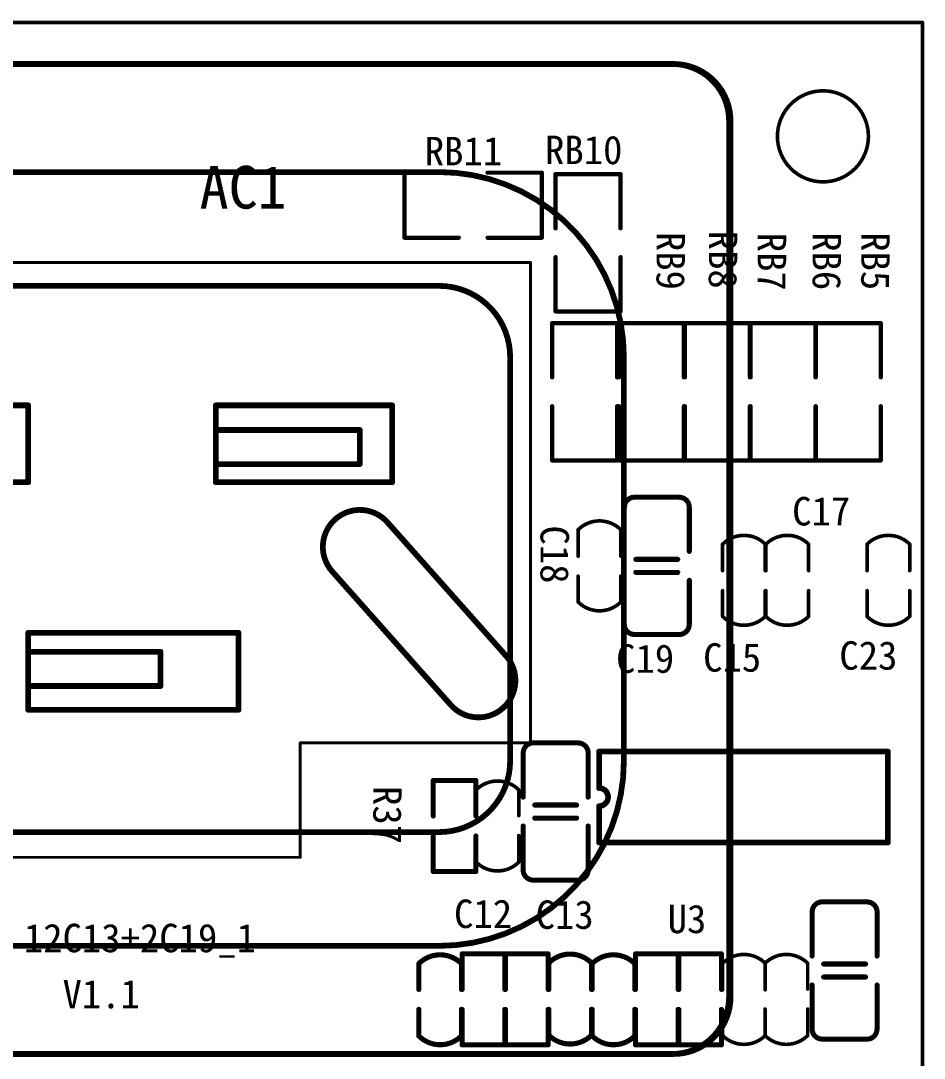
# Model space of a CAD drawing. Extents: x 741 to 1239, y 376 to 572.
# Drawn here: x 1097.32 to 1129.09, y 439.17 to 475.64 of the extents above; entities that cross this region are included whole.
import ezdxf

# ---------------------------------------------------------------- set-up
doc = ezdxf.new("R2010")
doc.units = 0
doc.header["$MEASUREMENT"] = 0
doc.layers.get('0').update_dxf_attribs({"linetype": 'CONTINUOUS'})
for name, color, linetype in [('BOTTOMOVERLAY', 7, 'CONTINUOUS'), ('KEEPOUTLAYER', 6, 'CONTINUOUS'), ('TOPOVERLAY', 7, 'CONTINUOUS')]:
    doc.layers.add(name, color=color, linetype=linetype)
doc.styles.get("Standard").update_dxf_attribs({"font": ''})
doc.styles.get('Standard').set_extended_font_data('SimSun')

# ---------------------------------------------------------------- blocks, each defined once
blk = doc.blocks.new('0805_B_57')
at = {"layer": 'BOTTOMOVERLAY', "const_width": 0.15}
for points in [[(-2.413, 1.143), (-2.413, -1.143)], [(-2.413, 1.143), (-0.508, 1.143)], [(0.508, 1.143), (2.413, 1.143)], [(2.413, 1.143), (2.413, -1.143)], [(-2.413, -1.143), (-0.508, -1.143)], [(0.508, -1.143), (2.413, -1.143)]]:
    blk.add_lwpolyline(points, dxfattribs=at)
at = {"layer": 'BOTTOMOVERLAY', "const_width": 0.075}
for points in [[(-2.451, 1.143, 1), (-2.375, 1.143, 1)], [(-2.451, 1.143, 1), (-2.375, 1.143, 1)], [(-0.546, 1.143, 1), (-0.47, 1.143, 1)], [(0.47, 1.143, 1), (0.546, 1.143, 1)], [(2.375, 1.143, 1), (2.451, 1.143, 1)], [(2.375, 1.143, 1), (2.451, 1.143, 1)], [(-2.451, -1.143, 1), (-2.375, -1.143, 1)], [(-2.451, -1.143, 1), (-2.375, -1.143, 1)], [(-0.546, -1.143, 1), (-0.47, -1.143, 1)], [(0.47, -1.143, 1), (0.546, -1.143, 1)], [(2.375, -1.143, 1), (2.451, -1.143, 1)], [(2.375, -1.143, 1), (2.451, -1.143, 1)]]:
    blk.add_lwpolyline(points, format="xyb", close=True, dxfattribs=at)
blk = doc.blocks.new('0805_B_58')
at = {"layer": 'BOTTOMOVERLAY', "const_width": 0.15}
for points in [[(-2.413, 1.143), (-2.413, -1.143)], [(-2.413, 1.143), (-0.508, 1.143)], [(0.508, 1.143), (2.413, 1.143)], [(2.413, 1.143), (2.413, -1.143)], [(-2.413, -1.143), (-0.508, -1.143)], [(0.508, -1.143), (2.413, -1.143)]]:
    blk.add_lwpolyline(points, dxfattribs=at)
at = {"layer": 'BOTTOMOVERLAY', "const_width": 0.075}
for points in [[(-2.451, 1.143, 1), (-2.375, 1.143, 1)], [(-2.451, 1.143, 1), (-2.375, 1.143, 1)], [(-0.546, 1.143, 1), (-0.47, 1.143, 1)], [(0.47, 1.143, 1), (0.546, 1.143, 1)], [(2.375, 1.143, 1), (2.451, 1.143, 1)], [(2.375, 1.143, 1), (2.451, 1.143, 1)], [(-2.451, -1.143, 1), (-2.375, -1.143, 1)], [(-2.451, -1.143, 1), (-2.375, -1.143, 1)], [(-0.546, -1.143, 1), (-0.47, -1.143, 1)], [(0.47, -1.143, 1), (0.546, -1.143, 1)], [(2.375, -1.143, 1), (2.451, -1.143, 1)], [(2.375, -1.143, 1), (2.451, -1.143, 1)]]:
    blk.add_lwpolyline(points, format="xyb", close=True, dxfattribs=at)
blk = doc.blocks.new('0805_B_59')
at = {"layer": 'BOTTOMOVERLAY', "const_width": 0.15}
for points in [[(-2.413, 1.143), (-2.413, -1.143)], [(-2.413, 1.143), (-0.508, 1.143)], [(0.508, 1.143), (2.413, 1.143)], [(2.413, 1.143), (2.413, -1.143)], [(-2.413, -1.143), (-0.508, -1.143)], [(0.508, -1.143), (2.413, -1.143)]]:
    blk.add_lwpolyline(points, dxfattribs=at)
at = {"layer": 'BOTTOMOVERLAY', "const_width": 0.075}
for points in [[(-2.451, 1.143, 1), (-2.375, 1.143, 1)], [(-2.451, 1.143, 1), (-2.375, 1.143, 1)], [(-0.546, 1.143, 1), (-0.47, 1.143, 1)], [(0.47, 1.143, 1), (0.546, 1.143, 1)], [(2.375, 1.143, 1), (2.451, 1.143, 1)], [(2.375, 1.143, 1), (2.451, 1.143, 1)], [(-2.451, -1.143, 1), (-2.375, -1.143, 1)], [(-2.451, -1.143, 1), (-2.375, -1.143, 1)], [(-0.546, -1.143, 1), (-0.47, -1.143, 1)], [(0.47, -1.143, 1), (0.546, -1.143, 1)], [(2.375, -1.143, 1), (2.451, -1.143, 1)], [(2.375, -1.143, 1), (2.451, -1.143, 1)]]:
    blk.add_lwpolyline(points, format="xyb", close=True, dxfattribs=at)
blk = doc.blocks.new('0603C_B_60')
at = {"layer": 'BOTTOMOVERLAY', "const_width": 0.127}
for points in [[(-1.27, -0.734, -0.414213), (-1.27, 0.766)], [(1.27, 0.766, -0.414213), (1.27, -0.734)]]:
    blk.add_lwpolyline(points, format="xyb", dxfattribs=at)
at = {"layer": 'BOTTOMOVERLAY', "const_width": 0.0635}
for points in [[(-1.302, 0.766, 1), (-1.238, 0.766, 1)], [(-1.302, 0.766, 1), (-1.238, 0.766, 1)], [(-0.394, 0.766, 1), (-0.331, 0.766, 1)], [(0.306, 0.766, 1), (0.369, 0.766, 1)], [(1.238, 0.766, 1), (1.302, 0.766, 1)], [(1.238, 0.766, 1), (1.302, 0.766, 1)], [(-1.302, -0.734, 1), (-1.238, -0.734, 1)], [(-1.302, -0.734, 1), (-1.238, -0.734, 1)], [(-0.394, -0.734, 1), (-0.331, -0.734, 1)], [(0.306, -0.734, 1), (0.369, -0.734, 1)], [(1.238, -0.734, 1), (1.302, -0.734, 1)], [(1.238, -0.734, 1), (1.302, -0.734, 1)]]:
    blk.add_lwpolyline(points, format="xyb", close=True, dxfattribs=at)
at = {"layer": 'BOTTOMOVERLAY', "const_width": 0.127}
for points in [[(-0.363, 0.766), (-1.27, 0.766)], [(1.27, 0.766), (0.337, 0.766)], [(-0.363, -0.734), (-1.27, -0.734)], [(1.27, -0.734), (0.337, -0.734)]]:
    blk.add_lwpolyline(points, dxfattribs=at)
blk = doc.blocks.new('0805C_B_61')
at = {"layer": 'BOTTOMOVERLAY', "const_width": 0.178}
for points in [[(-2.413, 0.787, -0.414214), (-2.06, 1.14)], [(2.057, 1.143, -0.414214), (2.41, 0.79)], [(-2.057, -1.143, -0.414214), (-2.41, -0.79)], [(2.413, -0.787, -0.414214), (2.06, -1.14)]]:
    blk.add_lwpolyline(points, format="xyb", dxfattribs=at)
for points in [[(-2.06, 1.143), (-0.508, 1.143)], [(0.508, 1.143), (2.057, 1.143)], [(-2.41, 0.785), (-2.41, -0.79)], [(-0.229, 0.737), (-0.229, -0.737)], [(0.229, 0.737), (0.229, -0.737)], [(2.413, 0.787), (2.413, -0.787)], [(-2.057, -1.143), (-0.508, -1.143)], [(0.508, -1.143), (2.06, -1.143)]]:
    blk.add_lwpolyline(points, dxfattribs=at)
at = {"layer": 'BOTTOMOVERLAY', "const_width": 0.0889}
for points in [[(-2.105, 1.143, 1), (-2.016, 1.143, 1)], [(-2.105, 1.14, 1), (-2.016, 1.14, 1)], [(-0.552, 1.143, 1), (-0.464, 1.143, 1)], [(0.464, 1.143, 1), (0.552, 1.143, 1)], [(2.013, 1.143, 1), (2.102, 1.143, 1)], [(2.013, 1.143, 1), (2.102, 1.143, 1)], [(-2.457, 0.787, 1), (-2.369, 0.787, 1)], [(-2.455, 0.785, 1), (-2.366, 0.785, 1)], [(-0.273, 0.737, 1), (-0.184, 0.737, 1)], [(0.184, 0.737, 1), (0.273, 0.737, 1)], [(2.366, 0.79, 1), (2.455, 0.79, 1)], [(2.369, 0.787, 1), (2.457, 0.787, 1)], [(-2.455, -0.79, 1), (-2.366, -0.79, 1)], [(-2.455, -0.79, 1), (-2.366, -0.79, 1)], [(-0.273, -0.737, 1), (-0.184, -0.737, 1)], [(0.184, -0.737, 1), (0.273, -0.737, 1)], [(2.369, -0.787, 1), (2.457, -0.787, 1)], [(2.369, -0.787, 1), (2.457, -0.787, 1)], [(-2.102, -1.143, 1), (-2.013, -1.143, 1)], [(-2.102, -1.143, 1), (-2.013, -1.143, 1)], [(-0.552, -1.143, 1), (-0.464, -1.143, 1)], [(0.464, -1.143, 1), (0.552, -1.143, 1)], [(2.016, -1.14, 1), (2.105, -1.14, 1)], [(2.016, -1.143, 1), (2.105, -1.143, 1)]]:
    blk.add_lwpolyline(points, format="xyb", close=True, dxfattribs=at)
blk = doc.blocks.new('0603C_B_62')
at = {"layer": 'BOTTOMOVERLAY', "const_width": 0.127}
for points in [[(-1.27, -0.734, -0.414213), (-1.27, 0.766)], [(1.27, 0.766, -0.414213), (1.27, -0.734)]]:
    blk.add_lwpolyline(points, format="xyb", dxfattribs=at)
for points in [[(-1.27, 0.766), (-0.363, 0.766)], [(0.337, 0.766), (1.27, 0.766)], [(-1.27, -0.734), (-0.363, -0.734)], [(0.337, -0.734), (1.27, -0.734)]]:
    blk.add_lwpolyline(points, dxfattribs=at)
at = {"layer": 'BOTTOMOVERLAY', "const_width": 0.0635}
for points in [[(-1.302, 0.766, 1), (-1.238, 0.766, 1)], [(-1.302, 0.766, 1), (-1.238, 0.766, 1)], [(-0.394, 0.766, 1), (-0.331, 0.766, 1)], [(0.306, 0.766, 1), (0.369, 0.766, 1)], [(1.238, 0.766, 1), (1.302, 0.766, 1)], [(1.238, 0.766, 1), (1.302, 0.766, 1)], [(-1.302, -0.734, 1), (-1.238, -0.734, 1)], [(-1.302, -0.734, 1), (-1.238, -0.734, 1)], [(-0.394, -0.734, 1), (-0.331, -0.734, 1)], [(0.306, -0.734, 1), (0.369, -0.734, 1)], [(1.238, -0.734, 1), (1.302, -0.734, 1)], [(1.238, -0.734, 1), (1.302, -0.734, 1)]]:
    blk.add_lwpolyline(points, format="xyb", close=True, dxfattribs=at)
blk = doc.blocks.new('0603C_B_63')
at = {"layer": 'BOTTOMOVERLAY', "const_width": 0.127}
for points in [[(-1.27, -0.734, -0.414213), (-1.27, 0.766)], [(1.27, 0.766, -0.414213), (1.27, -0.734)]]:
    blk.add_lwpolyline(points, format="xyb", dxfattribs=at)
for points in [[(-0.363, 0.766), (-1.27, 0.766)], [(1.27, 0.766), (0.337, 0.766)], [(-0.363, -0.734), (-1.27, -0.734)], [(1.27, -0.734), (0.337, -0.734)]]:
    blk.add_lwpolyline(points, dxfattribs=at)
at = {"layer": 'BOTTOMOVERLAY', "const_width": 0.0635}
for points in [[(-1.302, 0.766, 1), (-1.238, 0.766, 1)], [(-1.302, 0.766, 1), (-1.238, 0.766, 1)], [(-0.394, 0.766, 1), (-0.331, 0.766, 1)], [(0.306, 0.766, 1), (0.369, 0.766, 1)], [(1.238, 0.766, 1), (1.302, 0.766, 1)], [(1.238, 0.766, 1), (1.302, 0.766, 1)], [(-1.302, -0.734, 1), (-1.238, -0.734, 1)], [(-1.302, -0.734, 1), (-1.238, -0.734, 1)], [(-0.394, -0.734, 1), (-0.331, -0.734, 1)], [(0.306, -0.734, 1), (0.369, -0.734, 1)], [(1.238, -0.734, 1), (1.302, -0.734, 1)], [(1.238, -0.734, 1), (1.302, -0.734, 1)]]:
    blk.add_lwpolyline(points, format="xyb", close=True, dxfattribs=at)
blk = doc.blocks.new('0603C_B_64')
at = {"layer": 'BOTTOMOVERLAY', "const_width": 0.127}
for points in [[(-1.27, -0.734, -0.414213), (-1.27, 0.766)], [(1.27, 0.766, -0.414213), (1.27, -0.734)]]:
    blk.add_lwpolyline(points, format="xyb", dxfattribs=at)
at = {"layer": 'BOTTOMOVERLAY', "const_width": 0.0635}
for points in [[(-1.302, 0.766, 1), (-1.238, 0.766, 1)], [(-1.302, 0.766, 1), (-1.238, 0.766, 1)], [(-0.394, 0.766, 1), (-0.331, 0.766, 1)], [(0.306, 0.766, 1), (0.369, 0.766, 1)], [(1.238, 0.766, 1), (1.302, 0.766, 1)], [(1.238, 0.766, 1), (1.302, 0.766, 1)], [(-1.302, -0.734, 1), (-1.238, -0.734, 1)], [(-1.302, -0.734, 1), (-1.238, -0.734, 1)], [(-0.394, -0.734, 1), (-0.331, -0.734, 1)], [(0.306, -0.734, 1), (0.369, -0.734, 1)], [(1.238, -0.734, 1), (1.302, -0.734, 1)], [(1.238, -0.734, 1), (1.302, -0.734, 1)]]:
    blk.add_lwpolyline(points, format="xyb", close=True, dxfattribs=at)
at = {"layer": 'BOTTOMOVERLAY', "const_width": 0.127}
for points in [[(-0.363, 0.766), (-1.27, 0.766)], [(1.27, 0.766), (0.337, 0.766)], [(-0.363, -0.734), (-1.27, -0.734)], [(1.27, -0.734), (0.337, -0.734)]]:
    blk.add_lwpolyline(points, dxfattribs=at)
blk = doc.blocks.new('0805C_B_65')
at = {"layer": 'BOTTOMOVERLAY', "const_width": 0.178}
for points in [[(-2.413, 0.787, -0.414214), (-2.06, 1.14)], [(2.057, 1.143, -0.414214), (2.41, 0.79)], [(-2.057, -1.143, -0.414214), (-2.41, -0.79)], [(2.413, -0.787, -0.414214), (2.06, -1.14)]]:
    blk.add_lwpolyline(points, format="xyb", dxfattribs=at)
for points in [[(-2.06, 1.143), (-0.508, 1.143)], [(0.508, 1.143), (2.057, 1.143)], [(-2.41, 0.785), (-2.41, -0.79)], [(-0.229, 0.737), (-0.229, -0.737)], [(0.229, 0.737), (0.229, -0.737)], [(2.413, 0.787), (2.413, -0.787)], [(-2.057, -1.143), (-0.508, -1.143)], [(0.508, -1.143), (2.06, -1.143)]]:
    blk.add_lwpolyline(points, dxfattribs=at)
at = {"layer": 'BOTTOMOVERLAY', "const_width": 0.0889}
for points in [[(-2.105, 1.143, 1), (-2.016, 1.143, 1)], [(-2.105, 1.14, 1), (-2.016, 1.14, 1)], [(-0.552, 1.143, 1), (-0.464, 1.143, 1)], [(0.464, 1.143, 1), (0.552, 1.143, 1)], [(2.013, 1.143, 1), (2.102, 1.143, 1)], [(2.013, 1.143, 1), (2.102, 1.143, 1)], [(-2.457, 0.787, 1), (-2.369, 0.787, 1)], [(-2.455, 0.785, 1), (-2.366, 0.785, 1)], [(-0.273, 0.737, 1), (-0.184, 0.737, 1)], [(0.184, 0.737, 1), (0.273, 0.737, 1)], [(2.366, 0.79, 1), (2.455, 0.79, 1)], [(2.369, 0.787, 1), (2.457, 0.787, 1)], [(-2.455, -0.79, 1), (-2.366, -0.79, 1)], [(-2.455, -0.79, 1), (-2.366, -0.79, 1)], [(-0.273, -0.737, 1), (-0.184, -0.737, 1)], [(0.184, -0.737, 1), (0.273, -0.737, 1)], [(2.369, -0.787, 1), (2.457, -0.787, 1)], [(2.369, -0.787, 1), (2.457, -0.787, 1)], [(-2.102, -1.143, 1), (-2.013, -1.143, 1)], [(-2.102, -1.143, 1), (-2.013, -1.143, 1)], [(-0.552, -1.143, 1), (-0.464, -1.143, 1)], [(0.464, -1.143, 1), (0.552, -1.143, 1)], [(2.016, -1.14, 1), (2.105, -1.14, 1)], [(2.016, -1.143, 1), (2.105, -1.143, 1)]]:
    blk.add_lwpolyline(points, format="xyb", close=True, dxfattribs=at)
blk = doc.blocks.new('0603C_B_66')
at = {"layer": 'BOTTOMOVERLAY', "const_width": 0.127}
for points in [[(-1.27, -0.734, -0.414213), (-1.27, 0.766)], [(1.27, 0.766, -0.414213), (1.27, -0.734)]]:
    blk.add_lwpolyline(points, format="xyb", dxfattribs=at)
for points in [[(-0.363, 0.766), (-1.27, 0.766)], [(1.27, 0.766), (0.337, 0.766)], [(-0.363, -0.734), (-1.27, -0.734)], [(1.27, -0.734), (0.337, -0.734)]]:
    blk.add_lwpolyline(points, dxfattribs=at)
at = {"layer": 'BOTTOMOVERLAY', "const_width": 0.0635}
for points in [[(-1.302, 0.766, 1), (-1.238, 0.766, 1)], [(-1.302, 0.766, 1), (-1.238, 0.766, 1)], [(-0.394, 0.766, 1), (-0.331, 0.766, 1)], [(0.306, 0.766, 1), (0.369, 0.766, 1)], [(1.238, 0.766, 1), (1.302, 0.766, 1)], [(1.238, 0.766, 1), (1.302, 0.766, 1)], [(-1.302, -0.734, 1), (-1.238, -0.734, 1)], [(-1.302, -0.734, 1), (-1.238, -0.734, 1)], [(-0.394, -0.734, 1), (-0.331, -0.734, 1)], [(0.306, -0.734, 1), (0.369, -0.734, 1)], [(1.238, -0.734, 1), (1.302, -0.734, 1)], [(1.238, -0.734, 1), (1.302, -0.734, 1)]]:
    blk.add_lwpolyline(points, format="xyb", close=True, dxfattribs=at)
blk = doc.blocks.new('0603C_B_67')
at = {"layer": 'BOTTOMOVERLAY', "const_width": 0.127}
for points in [[(-1.27, -0.734, -0.414213), (-1.27, 0.766)], [(1.27, 0.766, -0.414213), (1.27, -0.734)]]:
    blk.add_lwpolyline(points, format="xyb", dxfattribs=at)
for points in [[(-1.27, 0.766), (-0.363, 0.766)], [(0.337, 0.766), (1.27, 0.766)], [(-1.27, -0.734), (-0.363, -0.734)], [(0.337, -0.734), (1.27, -0.734)]]:
    blk.add_lwpolyline(points, dxfattribs=at)
at = {"layer": 'BOTTOMOVERLAY', "const_width": 0.0635}
for points in [[(-1.302, 0.766, 1), (-1.238, 0.766, 1)], [(-1.302, 0.766, 1), (-1.238, 0.766, 1)], [(-0.394, 0.766, 1), (-0.331, 0.766, 1)], [(0.306, 0.766, 1), (0.369, 0.766, 1)], [(1.238, 0.766, 1), (1.302, 0.766, 1)], [(1.238, 0.766, 1), (1.302, 0.766, 1)], [(-1.302, -0.734, 1), (-1.238, -0.734, 1)], [(-1.302, -0.734, 1), (-1.238, -0.734, 1)], [(-0.394, -0.734, 1), (-0.331, -0.734, 1)], [(0.306, -0.734, 1), (0.369, -0.734, 1)], [(1.238, -0.734, 1), (1.302, -0.734, 1)], [(1.238, -0.734, 1), (1.302, -0.734, 1)]]:
    blk.add_lwpolyline(points, format="xyb", close=True, dxfattribs=at)
blk = doc.blocks.new('0805C_B_68')
at = {"layer": 'BOTTOMOVERLAY', "const_width": 0.178}
for points in [[(-2.413, 0.787, -0.414214), (-2.06, 1.14)], [(2.057, 1.143, -0.414214), (2.41, 0.79)], [(-2.057, -1.143, -0.414214), (-2.41, -0.79)], [(2.413, -0.787, -0.414214), (2.06, -1.14)]]:
    blk.add_lwpolyline(points, format="xyb", dxfattribs=at)
for points in [[(-0.508, 1.143), (-2.06, 1.143)], [(2.057, 1.143), (0.508, 1.143)], [(-2.41, -0.79), (-2.41, 0.785)], [(-0.229, -0.737), (-0.229, 0.737)], [(0.229, -0.737), (0.229, 0.737)], [(2.413, -0.787), (2.413, 0.787)], [(-0.508, -1.143), (-2.057, -1.143)], [(2.06, -1.143), (0.508, -1.143)]]:
    blk.add_lwpolyline(points, dxfattribs=at)
at = {"layer": 'BOTTOMOVERLAY', "const_width": 0.0889}
for points in [[(-2.105, 1.143, 1), (-2.016, 1.143, 1)], [(-2.105, 1.14, 1), (-2.016, 1.14, 1)], [(-0.552, 1.143, 1), (-0.464, 1.143, 1)], [(0.464, 1.143, 1), (0.552, 1.143, 1)], [(2.013, 1.143, 1), (2.102, 1.143, 1)], [(2.013, 1.143, 1), (2.102, 1.143, 1)], [(-2.457, 0.787, 1), (-2.369, 0.787, 1)], [(-2.455, 0.785, 1), (-2.366, 0.785, 1)], [(-0.273, 0.737, 1), (-0.184, 0.737, 1)], [(0.184, 0.737, 1), (0.273, 0.737, 1)], [(2.366, 0.79, 1), (2.455, 0.79, 1)], [(2.369, 0.787, 1), (2.457, 0.787, 1)], [(-2.455, -0.79, 1), (-2.366, -0.79, 1)], [(-2.455, -0.79, 1), (-2.366, -0.79, 1)], [(-0.273, -0.737, 1), (-0.184, -0.737, 1)], [(0.184, -0.737, 1), (0.273, -0.737, 1)], [(2.369, -0.787, 1), (2.457, -0.787, 1)], [(2.369, -0.787, 1), (2.457, -0.787, 1)], [(-2.102, -1.143, 1), (-2.013, -1.143, 1)], [(-2.102, -1.143, 1), (-2.013, -1.143, 1)], [(-0.552, -1.143, 1), (-0.464, -1.143, 1)], [(0.464, -1.143, 1), (0.552, -1.143, 1)], [(2.016, -1.14, 1), (2.105, -1.14, 1)], [(2.016, -1.143, 1), (2.105, -1.143, 1)]]:
    blk.add_lwpolyline(points, format="xyb", close=True, dxfattribs=at)
blk = doc.blocks.new('0603C_B_69')
at = {"layer": 'BOTTOMOVERLAY', "const_width": 0.18}
for points in [[(-0.75, 1.257, -0.414214), (0.75, 1.257)], [(0.75, -1.283, -0.414214), (-0.75, -1.283)]]:
    blk.add_lwpolyline(points, format="xyb", dxfattribs=at)
for points in [[(-0.75, 0.35), (-0.75, 1.257)], [(0.75, 0.35), (0.75, 1.257)], [(-0.75, -1.283), (-0.75, -0.35)], [(0.75, -1.283), (0.75, -0.35)]]:
    blk.add_lwpolyline(points, dxfattribs=at)
at = {"layer": 'BOTTOMOVERLAY', "const_width": 0.09}
for points in [[(-0.795, 1.257, 1), (-0.705, 1.257, 1)], [(-0.795, 1.257, 1), (-0.705, 1.257, 1)], [(0.705, 1.257, 1), (0.795, 1.257, 1)], [(0.705, 1.257, 1), (0.795, 1.257, 1)], [(-0.795, 0.35, 1), (-0.705, 0.35, 1)], [(0.705, 0.35, 1), (0.795, 0.35, 1)], [(-0.795, -0.35, 1), (-0.705, -0.35, 1)], [(0.705, -0.35, 1), (0.795, -0.35, 1)], [(-0.795, -1.283, 1), (-0.705, -1.283, 1)], [(-0.795, -1.283, 1), (-0.705, -1.283, 1)], [(0.705, -1.283, 1), (0.795, -1.283, 1)], [(0.705, -1.283, 1), (0.795, -1.283, 1)]]:
    blk.add_lwpolyline(points, format="xyb", close=True, dxfattribs=at)
blk = doc.blocks.new('0603C_B_70')
at = {"layer": 'BOTTOMOVERLAY', "const_width": 0.18}
for points in [[(-0.75, 1.257, -0.414214), (0.75, 1.257)], [(0.75, -1.283, -0.414214), (-0.75, -1.283)]]:
    blk.add_lwpolyline(points, format="xyb", dxfattribs=at)
for points in [[(-0.75, 0.35), (-0.75, 1.257)], [(0.75, 0.35), (0.75, 1.257)], [(-0.75, -1.283), (-0.75, -0.35)], [(0.75, -1.283), (0.75, -0.35)]]:
    blk.add_lwpolyline(points, dxfattribs=at)
at = {"layer": 'BOTTOMOVERLAY', "const_width": 0.09}
for points in [[(-0.795, 1.257, 1), (-0.705, 1.257, 1)], [(-0.795, 1.257, 1), (-0.705, 1.257, 1)], [(0.705, 1.257, 1), (0.795, 1.257, 1)], [(0.705, 1.257, 1), (0.795, 1.257, 1)], [(-0.795, 0.35, 1), (-0.705, 0.35, 1)], [(0.705, 0.35, 1), (0.795, 0.35, 1)], [(-0.795, -0.35, 1), (-0.705, -0.35, 1)], [(0.705, -0.35, 1), (0.795, -0.35, 1)], [(-0.795, -1.283, 1), (-0.705, -1.283, 1)], [(-0.795, -1.283, 1), (-0.705, -1.283, 1)], [(0.705, -1.283, 1), (0.795, -1.283, 1)], [(0.705, -1.283, 1), (0.795, -1.283, 1)]]:
    blk.add_lwpolyline(points, format="xyb", close=True, dxfattribs=at)
blk = doc.blocks.new('0603C_B_71')
at = {"layer": 'BOTTOMOVERLAY', "const_width": 0.18}
for points in [[(-0.75, 1.257, -0.414214), (0.75, 1.257)], [(0.75, -1.283, -0.414214), (-0.75, -1.283)]]:
    blk.add_lwpolyline(points, format="xyb", dxfattribs=at)
for points in [[(-0.75, 1.257), (-0.75, 0.35)], [(0.75, 1.257), (0.75, 0.35)], [(-0.75, -0.35), (-0.75, -1.283)], [(0.75, -0.35), (0.75, -1.283)]]:
    blk.add_lwpolyline(points, dxfattribs=at)
at = {"layer": 'BOTTOMOVERLAY', "const_width": 0.09}
for points in [[(-0.795, 1.257, 1), (-0.705, 1.257, 1)], [(-0.795, 1.257, 1), (-0.705, 1.257, 1)], [(0.705, 1.257, 1), (0.795, 1.257, 1)], [(0.705, 1.257, 1), (0.795, 1.257, 1)], [(-0.795, 0.35, 1), (-0.705, 0.35, 1)], [(0.705, 0.35, 1), (0.795, 0.35, 1)], [(-0.795, -0.35, 1), (-0.705, -0.35, 1)], [(0.705, -0.35, 1), (0.795, -0.35, 1)], [(-0.795, -1.283, 1), (-0.705, -1.283, 1)], [(-0.795, -1.283, 1), (-0.705, -1.283, 1)], [(0.705, -1.283, 1), (0.795, -1.283, 1)], [(0.705, -1.283, 1), (0.795, -1.283, 1)]]:
    blk.add_lwpolyline(points, format="xyb", close=True, dxfattribs=at)
blk = doc.blocks.new('0603C_B_72')
at = {"layer": 'BOTTOMOVERLAY', "const_width": 0.127}
for points in [[(-1.27, -0.734, -0.414213), (-1.27, 0.766)], [(1.27, 0.766, -0.414213), (1.27, -0.734)]]:
    blk.add_lwpolyline(points, format="xyb", dxfattribs=at)
for points in [[(-1.27, 0.766), (-0.363, 0.766)], [(0.337, 0.766), (1.27, 0.766)], [(-1.27, -0.734), (-0.363, -0.734)], [(0.337, -0.734), (1.27, -0.734)]]:
    blk.add_lwpolyline(points, dxfattribs=at)
at = {"layer": 'BOTTOMOVERLAY', "const_width": 0.0635}
for points in [[(-1.302, 0.766, 1), (-1.238, 0.766, 1)], [(-1.302, 0.766, 1), (-1.238, 0.766, 1)], [(-0.394, 0.766, 1), (-0.331, 0.766, 1)], [(0.306, 0.766, 1), (0.369, 0.766, 1)], [(1.238, 0.766, 1), (1.302, 0.766, 1)], [(1.238, 0.766, 1), (1.302, 0.766, 1)], [(-1.302, -0.734, 1), (-1.238, -0.734, 1)], [(-1.302, -0.734, 1), (-1.238, -0.734, 1)], [(-0.394, -0.734, 1), (-0.331, -0.734, 1)], [(0.306, -0.734, 1), (0.369, -0.734, 1)], [(1.238, -0.734, 1), (1.302, -0.734, 1)], [(1.238, -0.734, 1), (1.302, -0.734, 1)]]:
    blk.add_lwpolyline(points, format="xyb", close=True, dxfattribs=at)
blk = doc.blocks.new('0603_B_73')
at = {"layer": 'BOTTOMOVERLAY', "const_width": 0.178}
for points in [[(0.75, 1.6), (-0.75, 1.6)], [(-0.75, 1.6), (-0.75, 0.35)], [(0.75, 1.6), (0.75, 0.35)], [(-0.75, -0.35), (-0.75, -1.6)], [(0.75, -0.35), (0.75, -1.6)], [(0.75, -1.6), (-0.75, -1.6)]]:
    blk.add_lwpolyline(points, dxfattribs=at)
at = {"layer": 'BOTTOMOVERLAY', "const_width": 0.0889}
for points in [[(-0.794, 1.6, 1), (-0.706, 1.6, 1)], [(-0.794, 1.6, 1), (-0.706, 1.6, 1)], [(0.706, 1.6, 1), (0.794, 1.6, 1)], [(0.706, 1.6, 1), (0.794, 1.6, 1)], [(-0.794, 0.35, 1), (-0.706, 0.35, 1)], [(0.706, 0.35, 1), (0.794, 0.35, 1)], [(-0.794, -0.35, 1), (-0.706, -0.35, 1)], [(0.706, -0.35, 1), (0.794, -0.35, 1)], [(-0.794, -1.6, 1), (-0.706, -1.6, 1)], [(-0.794, -1.6, 1), (-0.706, -1.6, 1)], [(0.706, -1.6, 1), (0.794, -1.6, 1)], [(0.706, -1.6, 1), (0.794, -1.6, 1)]]:
    blk.add_lwpolyline(points, format="xyb", close=True, dxfattribs=at)
blk = doc.blocks.new('0603_B_74')
at = {"layer": 'BOTTOMOVERLAY', "const_width": 0.178}
for points in [[(-0.75, 1.6), (0.75, 1.6)], [(-0.75, 1.6), (-0.75, 0.35)], [(0.75, 1.6), (0.75, 0.35)], [(-0.75, -0.35), (-0.75, -1.6)], [(0.75, -0.35), (0.75, -1.6)], [(-0.75, -1.6), (0.75, -1.6)]]:
    blk.add_lwpolyline(points, dxfattribs=at)
at = {"layer": 'BOTTOMOVERLAY', "const_width": 0.0889}
for points in [[(-0.794, 1.6, 1), (-0.706, 1.6, 1)], [(-0.794, 1.6, 1), (-0.706, 1.6, 1)], [(0.706, 1.6, 1), (0.794, 1.6, 1)], [(0.706, 1.6, 1), (0.794, 1.6, 1)], [(-0.794, 0.35, 1), (-0.706, 0.35, 1)], [(0.706, 0.35, 1), (0.794, 0.35, 1)], [(-0.794, -0.35, 1), (-0.706, -0.35, 1)], [(0.706, -0.35, 1), (0.794, -0.35, 1)], [(-0.794, -1.6, 1), (-0.706, -1.6, 1)], [(-0.794, -1.6, 1), (-0.706, -1.6, 1)], [(0.706, -1.6, 1), (0.794, -1.6, 1)], [(0.706, -1.6, 1), (0.794, -1.6, 1)]]:
    blk.add_lwpolyline(points, format="xyb", close=True, dxfattribs=at)
blk = doc.blocks.new('0603_B_75')
at = {"layer": 'BOTTOMOVERLAY', "const_width": 0.178}
for points in [[(-0.75, 1.6), (0.75, 1.6)], [(-0.75, 1.6), (-0.75, 0.35)], [(0.75, 1.6), (0.75, 0.35)], [(-0.75, -0.35), (-0.75, -1.6)], [(0.75, -0.35), (0.75, -1.6)], [(-0.75, -1.6), (0.75, -1.6)]]:
    blk.add_lwpolyline(points, dxfattribs=at)
at = {"layer": 'BOTTOMOVERLAY', "const_width": 0.0889}
for points in [[(-0.794, 1.6, 1), (-0.706, 1.6, 1)], [(-0.794, 1.6, 1), (-0.706, 1.6, 1)], [(0.706, 1.6, 1), (0.794, 1.6, 1)], [(0.706, 1.6, 1), (0.794, 1.6, 1)], [(-0.794, 0.35, 1), (-0.706, 0.35, 1)], [(0.706, 0.35, 1), (0.794, 0.35, 1)], [(-0.794, -0.35, 1), (-0.706, -0.35, 1)], [(0.706, -0.35, 1), (0.794, -0.35, 1)], [(-0.794, -1.6, 1), (-0.706, -1.6, 1)], [(-0.794, -1.6, 1), (-0.706, -1.6, 1)], [(0.706, -1.6, 1), (0.794, -1.6, 1)], [(0.706, -1.6, 1), (0.794, -1.6, 1)]]:
    blk.add_lwpolyline(points, format="xyb", close=True, dxfattribs=at)
blk = doc.blocks.new('0603_B_76')
at = {"layer": 'BOTTOMOVERLAY', "const_width": 0.178}
for points in [[(-0.75, 1.6), (0.75, 1.6)], [(-0.75, 0.35), (-0.75, 1.6)], [(0.75, 0.35), (0.75, 1.6)], [(-0.75, -1.6), (-0.75, -0.35)], [(0.75, -1.6), (0.75, -0.35)], [(-0.75, -1.6), (0.75, -1.6)]]:
    blk.add_lwpolyline(points, dxfattribs=at)
at = {"layer": 'BOTTOMOVERLAY', "const_width": 0.0889}
for points in [[(-0.794, 1.6, 1), (-0.706, 1.6, 1)], [(-0.794, 1.6, 1), (-0.706, 1.6, 1)], [(0.706, 1.6, 1), (0.794, 1.6, 1)], [(0.706, 1.6, 1), (0.794, 1.6, 1)], [(-0.794, 0.35, 1), (-0.706, 0.35, 1)], [(0.706, 0.35, 1), (0.794, 0.35, 1)], [(-0.794, -0.35, 1), (-0.706, -0.35, 1)], [(0.706, -0.35, 1), (0.794, -0.35, 1)], [(-0.794, -1.6, 1), (-0.706, -1.6, 1)], [(-0.794, -1.6, 1), (-0.706, -1.6, 1)], [(0.706, -1.6, 1), (0.794, -1.6, 1)], [(0.706, -1.6, 1), (0.794, -1.6, 1)]]:
    blk.add_lwpolyline(points, format="xyb", close=True, dxfattribs=at)
blk = doc.blocks.new('0603_B_77')
at = {"layer": 'BOTTOMOVERLAY', "const_width": 0.178}
for points in [[(0.75, 1.6), (-0.75, 1.6)], [(-0.75, 1.6), (-0.75, 0.35)], [(0.75, 1.6), (0.75, 0.35)], [(-0.75, -0.35), (-0.75, -1.6)], [(0.75, -0.35), (0.75, -1.6)], [(0.75, -1.6), (-0.75, -1.6)]]:
    blk.add_lwpolyline(points, dxfattribs=at)
at = {"layer": 'BOTTOMOVERLAY', "const_width": 0.0889}
for points in [[(-0.794, 1.6, 1), (-0.706, 1.6, 1)], [(-0.794, 1.6, 1), (-0.706, 1.6, 1)], [(0.706, 1.6, 1), (0.794, 1.6, 1)], [(0.706, 1.6, 1), (0.794, 1.6, 1)], [(-0.794, 0.35, 1), (-0.706, 0.35, 1)], [(0.706, 0.35, 1), (0.794, 0.35, 1)], [(-0.794, -0.35, 1), (-0.706, -0.35, 1)], [(0.706, -0.35, 1), (0.794, -0.35, 1)], [(-0.794, -1.6, 1), (-0.706, -1.6, 1)], [(-0.794, -1.6, 1), (-0.706, -1.6, 1)], [(0.706, -1.6, 1), (0.794, -1.6, 1)], [(0.706, -1.6, 1), (0.794, -1.6, 1)]]:
    blk.add_lwpolyline(points, format="xyb", close=True, dxfattribs=at)
blk = doc.blocks.new('0805_B_78')
at = {"layer": 'BOTTOMOVERLAY', "const_width": 0.15}
for points in [[(-2.413, 1.143), (-2.413, -1.143)], [(-2.413, 1.143), (-0.508, 1.143)], [(0.508, 1.143), (2.413, 1.143)], [(2.413, 1.143), (2.413, -1.143)], [(-2.413, -1.143), (-0.508, -1.143)], [(0.508, -1.143), (2.413, -1.143)]]:
    blk.add_lwpolyline(points, dxfattribs=at)
at = {"layer": 'BOTTOMOVERLAY', "const_width": 0.075}
for points in [[(-2.451, 1.143, 1), (-2.375, 1.143, 1)], [(-2.451, 1.143, 1), (-2.375, 1.143, 1)], [(-0.546, 1.143, 1), (-0.47, 1.143, 1)], [(0.47, 1.143, 1), (0.546, 1.143, 1)], [(2.375, 1.143, 1), (2.451, 1.143, 1)], [(2.375, 1.143, 1), (2.451, 1.143, 1)], [(-2.451, -1.143, 1), (-2.375, -1.143, 1)], [(-2.451, -1.143, 1), (-2.375, -1.143, 1)], [(-0.546, -1.143, 1), (-0.47, -1.143, 1)], [(0.47, -1.143, 1), (0.546, -1.143, 1)], [(2.375, -1.143, 1), (2.451, -1.143, 1)], [(2.375, -1.143, 1), (2.451, -1.143, 1)]]:
    blk.add_lwpolyline(points, format="xyb", close=True, dxfattribs=at)
blk = doc.blocks.new('RN8207C_B_79')
at = {"layer": 'BOTTOMOVERLAY', "const_width": 0.2}
for points in [[(-1.6, 5.08), (-1.6, -5.08)], [(-1.6, 5.08), (1.6, 5.08)], [(1.6, 5.08), (1.6, -5.08)], [(-1.6, -5.08), (-0.318, -5.08)], [(0.318, -5.08), (1.6, -5.08)]]:
    blk.add_lwpolyline(points, dxfattribs=at)
at = {"layer": 'BOTTOMOVERLAY', "const_width": 0.1}
for points in [[(-1.65, 5.08, 1), (-1.55, 5.08, 1)], [(-1.65, 5.08, 1), (-1.55, 5.08, 1)], [(1.55, 5.08, 1), (1.65, 5.08, 1)], [(1.55, 5.08, 1), (1.65, 5.08, 1)], [(-1.65, -5.08, 1), (-1.55, -5.08, 1)], [(-1.65, -5.08, 1), (-1.55, -5.08, 1)], [(-0.367, -5.08, 1), (-0.268, -5.08, 1)], [(-0.367, -5.08, 1), (-0.268, -5.08, 1)], [(0.268, -5.08, 1), (0.367, -5.08, 1)], [(0.268, -5.08, 1), (0.367, -5.08, 1)], [(1.55, -5.08, 1), (1.65, -5.08, 1)], [(1.55, -5.08, 1), (1.65, -5.08, 1)]]:
    blk.add_lwpolyline(points, format="xyb", close=True, dxfattribs=at)
at = {"layer": 'BOTTOMOVERLAY', "const_width": 0.2}
blk.add_lwpolyline([(-0.318, -5.08, -1), (0.318, -5.08)], format="xyb", dxfattribs=at)
blk = doc.blocks.new('0805_B_81')
at = {"layer": 'BOTTOMOVERLAY', "const_width": 0.15}
for points in [[(-2.413, 1.143), (-2.413, -1.143)], [(-2.413, 1.143), (-0.508, 1.143)], [(0.508, 1.143), (2.413, 1.143)], [(2.413, 1.143), (2.413, -1.143)], [(-2.413, -1.143), (-0.508, -1.143)], [(0.508, -1.143), (2.413, -1.143)]]:
    blk.add_lwpolyline(points, dxfattribs=at)
at = {"layer": 'BOTTOMOVERLAY', "const_width": 0.075}
for points in [[(-2.451, 1.143, 1), (-2.375, 1.143, 1)], [(-2.451, 1.143, 1), (-2.375, 1.143, 1)], [(-0.546, 1.143, 1), (-0.47, 1.143, 1)], [(0.47, 1.143, 1), (0.546, 1.143, 1)], [(2.375, 1.143, 1), (2.451, 1.143, 1)], [(2.375, 1.143, 1), (2.451, 1.143, 1)], [(-2.451, -1.143, 1), (-2.375, -1.143, 1)], [(-2.451, -1.143, 1), (-2.375, -1.143, 1)], [(-0.546, -1.143, 1), (-0.47, -1.143, 1)], [(0.47, -1.143, 1), (0.546, -1.143, 1)], [(2.375, -1.143, 1), (2.451, -1.143, 1)], [(2.375, -1.143, 1), (2.451, -1.143, 1)]]:
    blk.add_lwpolyline(points, format="xyb", close=True, dxfattribs=at)
blk = doc.blocks.new('0805_B_82')
at = {"layer": 'BOTTOMOVERLAY', "const_width": 0.15}
for points in [[(-2.413, -1.143), (-2.413, 1.143)], [(-0.508, 1.143), (-2.413, 1.143)], [(2.413, 1.143), (0.508, 1.143)], [(2.413, -1.143), (2.413, 1.143)], [(-0.508, -1.143), (-2.413, -1.143)], [(2.413, -1.143), (0.508, -1.143)]]:
    blk.add_lwpolyline(points, dxfattribs=at)
at = {"layer": 'BOTTOMOVERLAY', "const_width": 0.075}
for points in [[(-2.451, 1.143, 1), (-2.375, 1.143, 1)], [(-2.451, 1.143, 1), (-2.375, 1.143, 1)], [(-0.546, 1.143, 1), (-0.47, 1.143, 1)], [(0.47, 1.143, 1), (0.546, 1.143, 1)], [(2.375, 1.143, 1), (2.451, 1.143, 1)], [(2.375, 1.143, 1), (2.451, 1.143, 1)], [(-2.451, -1.143, 1), (-2.375, -1.143, 1)], [(-2.451, -1.143, 1), (-2.375, -1.143, 1)], [(-0.546, -1.143, 1), (-0.47, -1.143, 1)], [(0.47, -1.143, 1), (0.546, -1.143, 1)], [(2.375, -1.143, 1), (2.451, -1.143, 1)], [(2.375, -1.143, 1), (2.451, -1.143, 1)]]:
    blk.add_lwpolyline(points, format="xyb", close=True, dxfattribs=at)
blk = doc.blocks.new('0805_B_83')
at = {"layer": 'BOTTOMOVERLAY', "const_width": 0.15}
for points in [[(-2.413, 1.143), (-2.413, -1.143)], [(-0.508, 1.143), (-2.413, 1.143)], [(2.413, 1.143), (0.508, 1.143)], [(2.413, 1.143), (2.413, -1.143)], [(-0.508, -1.143), (-2.413, -1.143)], [(2.413, -1.143), (0.508, -1.143)]]:
    blk.add_lwpolyline(points, dxfattribs=at)
at = {"layer": 'BOTTOMOVERLAY', "const_width": 0.075}
for points in [[(-2.451, 1.143, 1), (-2.375, 1.143, 1)], [(-2.451, 1.143, 1), (-2.375, 1.143, 1)], [(-0.546, 1.143, 1), (-0.47, 1.143, 1)], [(0.47, 1.143, 1), (0.546, 1.143, 1)], [(2.375, 1.143, 1), (2.451, 1.143, 1)], [(2.375, 1.143, 1), (2.451, 1.143, 1)], [(-2.451, -1.143, 1), (-2.375, -1.143, 1)], [(-2.451, -1.143, 1), (-2.375, -1.143, 1)], [(-0.546, -1.143, 1), (-0.47, -1.143, 1)], [(0.47, -1.143, 1), (0.546, -1.143, 1)], [(2.375, -1.143, 1), (2.451, -1.143, 1)], [(2.375, -1.143, 1), (2.451, -1.143, 1)]]:
    blk.add_lwpolyline(points, format="xyb", close=True, dxfattribs=at)
blk = doc.blocks.new('C19_100')
at = {"layer": 'KEEPOUTLAYER', "const_width": 0.203}
for points in [[(-1.295, -9.331, -1), (0.432, -7.387)], [(5.125, -11.558, -1), (3.398, -13.502)]]:
    blk.add_lwpolyline(points, format="xyb", dxfattribs=at)
for points in [[(5.125, -11.558), (0.432, -7.387)], [(3.398, -13.502), (-1.295, -9.331)]]:
    blk.add_lwpolyline(points, dxfattribs=at)
at = {"layer": 'KEEPOUTLAYER', "const_width": 0.102}
for points in [[(0.381, -7.387, 1), (0.483, -7.387, 1)], [(0.381, -7.387, 1), (0.483, -7.387, 1)], [(-1.346, -9.331, 1), (-1.244, -9.331, 1)], [(-1.346, -9.331, 1), (-1.244, -9.331, 1)], [(5.074, -11.558, 1), (5.176, -11.558, 1)], [(5.074, -11.558, 1), (5.176, -11.558, 1)], [(3.348, -13.502, 1), (3.449, -13.502, 1)], [(3.348, -13.502, 1), (3.449, -13.502, 1)]]:
    blk.add_lwpolyline(points, format="xyb", close=True, dxfattribs=at)
at = {"layer": 'TOPOVERLAY', "const_width": 0.203}
for points in [[(-17.407, 19.405, -0.414214), (-15.407, 21.405)], [(-17.407, 19.355, -0.414214), (-15.407, 21.355)], [(15.393, 21.405, -0.414214), (17.393, 19.405)], [(15.393, 21.355, -0.414214), (17.393, 19.355)], [(-13.607, 11.155, -0.414214), (-7.107, 17.655)], [(7.093, 17.655, -0.414214), (13.593, 11.155)], [(-9.607, 11.155, -0.414214), (-7.107, 13.655)], [(7.093, 13.655, -0.414214), (9.593, 11.155)], [(-1.295, -9.331, -1), (0.432, -7.387)], [(-7.107, -17.645, -0.414214), (-13.607, -11.145)], [(-7.107, -13.645, -0.414214), (-9.607, -11.145)], [(9.593, -11.145, -0.414214), (7.093, -13.645)], [(13.593, -11.145, -0.414214), (7.093, -17.645)], [(5.125, -11.558, -1), (3.398, -13.502)], [(-15.407, -21.345, -0.414214), (-17.407, -19.345)], [(-15.407, -21.395, -0.414214), (-17.407, -19.395)], [(17.393, -19.345, -0.414214), (15.393, -21.345)], [(17.393, -19.395, -0.414214), (15.393, -21.395)]]:
    blk.add_lwpolyline(points, format="xyb", dxfattribs=at)
for points in [[(15.393, 21.405), (-15.407, 21.405)], [(15.393, 21.355), (-15.407, 21.355)], [(-17.407, -19.395), (-17.407, 19.405)], [(17.393, -19.395), (17.393, 19.405)], [(7.093, 17.655), (-7.107, 17.655)], [(7.093, 13.655), (-7.107, 13.655)], [(-13.607, -11.145), (-13.607, 11.155)], [(-9.607, -11.145), (-9.607, 11.155)], [(9.593, -11.145), (9.593, 11.155)], [(13.593, -11.145), (13.593, 11.155)], [(-2.707, 9.505), (-5.407, 9.505)], [(-5.407, 3.305), (-5.407, 9.505)], [(-4.541, 5.647), (-4.541, 9.505)], [(-3.341, 5.647), (-3.341, 9.505)], [(-2.707, 3.305), (-2.707, 9.505)], [(-3.341, 5.647), (-4.541, 5.647)], [(-2.707, 3.305), (-5.407, 3.305)], [(5.293, 3.305), (2.593, 3.305)], [(2.593, -4.095), (2.593, 3.305)], [(3.257, -1.348), (3.257, 3.305)], [(4.457, -1.348), (4.457, 3.305)], [(5.293, -4.095), (5.293, 3.305)], [(4.457, -1.348), (3.257, -1.348)], [(-2.707, -3.295), (-5.407, -3.295)], [(-5.407, -9.495), (-5.407, -3.295)], [(-4.541, -8.358), (-4.541, -3.295)], [(-3.341, -8.358), (-3.341, -3.295)], [(-2.707, -9.495), (-2.707, -3.295)], [(5.293, -4.095), (2.593, -4.095)], [(5.125, -11.558), (0.432, -7.387)], [(-3.341, -8.358), (-4.541, -8.358)], [(-2.707, -9.495), (-5.407, -9.495)], [(3.398, -13.502), (-1.295, -9.331)], [(7.093, -13.645), (-7.107, -13.645)], [(7.093, -17.645), (-7.107, -17.645)], [(15.393, -21.345), (-15.407, -21.345)], [(15.393, -21.395), (-15.407, -21.395)]]:
    blk.add_lwpolyline(points, dxfattribs=at)
at = {"layer": 'TOPOVERLAY', "const_width": 0.102}
for points in [[(-15.458, 21.405, 1), (-15.356, 21.405, 1)], [(-15.458, 21.405, 1), (-15.356, 21.405, 1)], [(-15.458, 21.355, 1), (-15.356, 21.355, 1)], [(-15.458, 21.355, 1), (-15.356, 21.355, 1)], [(15.342, 21.405, 1), (15.444, 21.405, 1)], [(15.342, 21.405, 1), (15.444, 21.405, 1)], [(15.342, 21.355, 1), (15.444, 21.355, 1)], [(15.342, 21.355, 1), (15.444, 21.355, 1)], [(-17.458, 19.405, 1), (-17.356, 19.405, 1)], [(-17.458, 19.405, 1), (-17.356, 19.405, 1)], [(-17.458, 19.355, 1), (-17.356, 19.355, 1)], [(17.342, 19.405, 1), (17.444, 19.405, 1)], [(17.342, 19.405, 1), (17.444, 19.405, 1)], [(17.342, 19.355, 1), (17.444, 19.355, 1)], [(-7.158, 17.655, 1), (-7.056, 17.655, 1)], [(-7.158, 17.655, 1), (-7.056, 17.655, 1)], [(7.042, 17.655, 1), (7.144, 17.655, 1)], [(7.042, 17.655, 1), (7.144, 17.655, 1)], [(-7.158, 13.655, 1), (-7.056, 13.655, 1)], [(-7.158, 13.655, 1), (-7.056, 13.655, 1)], [(7.042, 13.655, 1), (7.144, 13.655, 1)], [(7.042, 13.655, 1), (7.144, 13.655, 1)], [(-13.658, 11.155, 1), (-13.556, 11.155, 1)], [(-13.658, 11.155, 1), (-13.556, 11.155, 1)], [(-9.658, 11.155, 1), (-9.556, 11.155, 1)], [(-9.658, 11.155, 1), (-9.556, 11.155, 1)], [(9.542, 11.155, 1), (9.644, 11.155, 1)], [(9.542, 11.155, 1), (9.644, 11.155, 1)], [(13.542, 11.155, 1), (13.644, 11.155, 1)], [(13.542, 11.155, 1), (13.644, 11.155, 1)], [(-5.458, 9.505, 1), (-5.356, 9.505, 1)], [(-5.458, 9.505, 1), (-5.356, 9.505, 1)], [(-4.592, 9.505, 1), (-4.49, 9.505, 1)], [(-3.392, 9.505, 1), (-3.29, 9.505, 1)], [(-2.758, 9.505, 1), (-2.656, 9.505, 1)], [(-2.758, 9.505, 1), (-2.656, 9.505, 1)], [(-4.592, 5.647, 1), (-4.49, 5.647, 1)], [(-4.592, 5.647, 1), (-4.49, 5.647, 1)], [(-3.392, 5.647, 1), (-3.29, 5.647, 1)], [(-3.392, 5.647, 1), (-3.29, 5.647, 1)], [(-5.458, 3.305, 1), (-5.356, 3.305, 1)], [(-5.458, 3.305, 1), (-5.356, 3.305, 1)], [(-2.758, 3.305, 1), (-2.656, 3.305, 1)], [(-2.758, 3.305, 1), (-2.656, 3.305, 1)], [(2.542, 3.305, 1), (2.644, 3.305, 1)], [(2.542, 3.305, 1), (2.644, 3.305, 1)], [(3.206, 3.305, 1), (3.308, 3.305, 1)], [(4.406, 3.305, 1), (4.508, 3.305, 1)], [(5.242, 3.305, 1), (5.344, 3.305, 1)], [(5.242, 3.305, 1), (5.344, 3.305, 1)], [(3.206, -1.348, 1), (3.308, -1.348, 1)], [(3.206, -1.348, 1), (3.308, -1.348, 1)], [(4.406, -1.348, 1), (4.508, -1.348, 1)], [(4.406, -1.348, 1), (4.508, -1.348, 1)], [(-5.458, -3.295, 1), (-5.356, -3.295, 1)], [(-5.458, -3.295, 1), (-5.356, -3.295, 1)], [(-4.592, -3.295, 1), (-4.49, -3.295, 1)], [(-3.392, -3.295, 1), (-3.29, -3.295, 1)], [(-2.758, -3.295, 1), (-2.656, -3.295, 1)], [(-2.758, -3.295, 1), (-2.656, -3.295, 1)], [(2.542, -4.095, 1), (2.644, -4.095, 1)], [(2.542, -4.095, 1), (2.644, -4.095, 1)], [(5.242, -4.095, 1), (5.344, -4.095, 1)], [(5.242, -4.095, 1), (5.344, -4.095, 1)], [(0.381, -7.387, 1), (0.483, -7.387, 1)], [(0.381, -7.387, 1), (0.483, -7.387, 1)], [(-4.592, -8.358, 1), (-4.49, -8.358, 1)], [(-4.592, -8.358, 1), (-4.49, -8.358, 1)], [(-3.392, -8.358, 1), (-3.29, -8.358, 1)], [(-3.392, -8.358, 1), (-3.29, -8.358, 1)], [(-5.458, -9.495, 1), (-5.356, -9.495, 1)], [(-5.458, -9.495, 1), (-5.356, -9.495, 1)], [(-2.758, -9.495, 1), (-2.656, -9.495, 1)], [(-2.758, -9.495, 1), (-2.656, -9.495, 1)], [(-1.346, -9.331, 1), (-1.244, -9.331, 1)], [(-1.346, -9.331, 1), (-1.244, -9.331, 1)], [(-13.658, -11.145, 1), (-13.556, -11.145, 1)], [(-13.658, -11.145, 1), (-13.556, -11.145, 1)], [(-9.658, -11.145, 1), (-9.556, -11.145, 1)], [(-9.658, -11.145, 1), (-9.556, -11.145, 1)], [(9.542, -11.145, 1), (9.644, -11.145, 1)], [(9.542, -11.145, 1), (9.644, -11.145, 1)], [(13.542, -11.145, 1), (13.644, -11.145, 1)], [(13.542, -11.145, 1), (13.644, -11.145, 1)], [(5.074, -11.558, 1), (5.176, -11.558, 1)], [(5.074, -11.558, 1), (5.176, -11.558, 1)], [(3.348, -13.502, 1), (3.449, -13.502, 1)], [(3.348, -13.502, 1), (3.449, -13.502, 1)], [(-7.158, -13.645, 1), (-7.056, -13.645, 1)], [(-7.158, -13.645, 1), (-7.056, -13.645, 1)], [(7.042, -13.645, 1), (7.144, -13.645, 1)], [(7.042, -13.645, 1), (7.144, -13.645, 1)], [(-7.158, -17.645, 1), (-7.056, -17.645, 1)], [(-7.158, -17.645, 1), (-7.056, -17.645, 1)], [(7.042, -17.645, 1), (7.144, -17.645, 1)], [(7.042, -17.645, 1), (7.144, -17.645, 1)], [(-17.458, -19.345, 1), (-17.356, -19.345, 1)], [(-17.458, -19.395, 1), (-17.356, -19.395, 1)], [(-17.458, -19.395, 1), (-17.356, -19.395, 1)], [(17.342, -19.345, 1), (17.444, -19.345, 1)], [(17.342, -19.395, 1), (17.444, -19.395, 1)], [(17.342, -19.395, 1), (17.444, -19.395, 1)], [(-15.458, -21.345, 1), (-15.356, -21.345, 1)], [(-15.458, -21.345, 1), (-15.356, -21.345, 1)], [(-15.458, -21.395, 1), (-15.356, -21.395, 1)], [(-15.458, -21.395, 1), (-15.356, -21.395, 1)], [(15.342, -21.345, 1), (15.444, -21.345, 1)], [(15.342, -21.345, 1), (15.444, -21.345, 1)], [(15.342, -21.395, 1), (15.444, -21.395, 1)], [(15.342, -21.395, 1), (15.444, -21.395, 1)]]:
    blk.add_lwpolyline(points, format="xyb", close=True, dxfattribs=at)

msp = doc.modelspace()

# ---------------------------------------------------------------- linework, layer by layer
at = {"layer": 'KEEPOUTLAYER'}
for points, const_width in [([(1129.03, 475.575), (794.03, 475.575)], 0.127), ([(1129.03, 429.575), (1129.03, 475.575)], 0.127), ([(1129.03, 429.575), (1129.03, 475.575)], 0.1), ([(1115.247, 467.14), (1086.707, 467.14)], 0.1), ([(1115.241, 450.441), (1115.241, 467.14)], 0.1), ([(1115.247, 450.259), (1115.247, 467.14)], 0.1), ([(1115.247, 450.259), (1107.147, 450.259)], 0.1), ([(1107.147, 446.229), (1107.147, 450.259)], 0.1), ([(1107.147, 446.229), (1094.417, 446.229)], 0.1)]:
    msp.add_lwpolyline(points, dxfattribs=dict(at, const_width=const_width))
for points, const_width in [([(1129.062, 475.575, -1), (1128.998, 475.575, -1)], 0.0635), ([(1129.062, 475.575, -1), (1128.998, 475.575, -1)], 0.0635), ([(1129.055, 475.575, -1), (1129.005, 475.575, -1)], 0.05), ([(1123.93, 471.575, -1), (1127.13, 471.575, -1)], 0.127), ([(1123.93, 471.575, -1), (1127.13, 471.575, -1)], 0.127), ([(1123.962, 471.575, -1), (1123.898, 471.575, -1)], 0.0635), ([(1123.962, 471.575, -1), (1123.898, 471.575, -1)], 0.0635), ([(1127.162, 471.575, -1), (1127.098, 471.575, -1)], 0.0635), ([(1127.162, 471.575, -1), (1127.098, 471.575, -1)], 0.0635), ([(1115.266, 467.14, -1), (1115.216, 467.14, -1)], 0.05), ([(1115.272, 467.14, -1), (1115.222, 467.14, -1)], 0.05), ([(1115.272, 467.14, -1), (1115.222, 467.14, -1)], 0.05), ([(1115.266, 450.441, -1), (1115.216, 450.441, -1)], 0.05), ([(1107.172, 450.259, -1), (1107.122, 450.259, -1)], 0.05), ([(1107.172, 450.259, -1), (1107.122, 450.259, -1)], 0.05), ([(1115.272, 450.259, -1), (1115.222, 450.259, -1)], 0.05), ([(1115.272, 450.259, -1), (1115.222, 450.259, -1)], 0.05), ([(1107.172, 446.229, -1), (1107.122, 446.229, -1)], 0.05), ([(1107.172, 446.229, -1), (1107.122, 446.229, -1)], 0.05)]:
    msp.add_lwpolyline(points, format="xyb", close=True, dxfattribs=dict(at, const_width=const_width))

# ---------------------------------------------------------------- block references
at = {"xscale": -1}
for name, p, rotation in [('C19_100', (1100.885, 456.712), 90), ('0805_B_83', (1113.23, 469.155), 180), ('0805_B_82', (1117.27, 467.835), 90), ('0805_B_81', (1117.15, 462.595), 270), ('0805_B_57', (1119.5, 462.595), 270), ('0805_B_58', (1121.82, 462.595), 90), ('0805_B_59', (1124.13, 462.595), 90), ('0805_B_78', (1126.42, 462.595), 270), ('0805C_B_65', (1119.688, 456.477), 270), ('0603C_B_64', (1117.656, 456.477), 270), ('0603C_B_62', (1122.736, 455.969), 270), ('0603C_B_63', (1124.26, 455.969), 270), ('0603C_B_67', (1127.816, 455.969), 270), ('0805C_B_61', (1116.132, 447.841), 270), ('RN8207C_B_79', (1122.736, 448.349), 270), ('0603C_B_60', (1114.1, 447.333), 90), ('0805C_B_68', (1126.292, 442.253), 90), ('0603_B_74', (1113.592, 441.237), 180), ('0603_B_75', (1115.116, 441.237), 180), ('0603C_B_70', (1116.64, 441.237), 180), ('0603C_B_72', (1122.736, 441.237), 270), ('0603C_B_66', (1124.26, 441.237), 90)]:
    msp.add_blockref(name, p, dxfattribs=dict(at, rotation=rotation))
for name, p in [('0603_B_73', (1112.576, 447.333)), ('0603C_B_69', (1112.068, 441.237)), ('0603C_B_71', (1118.164, 441.237)), ('0603_B_76', (1119.688, 441.237)), ('0603_B_77', (1121.212, 441.237))]:
    msp.add_blockref(name, p, dxfattribs=at)

# ---------------------------------------------------------------- texts
at = {"layer": 'BOTTOMOVERLAY'}
for s, height, p in [('RB11', 1, (1111.528, 470.557)), ('RB10', 1, (1115.758, 470.597)), ('AC1', 1.5, (1103.608, 469.037)), ('C17', 1, (1124.448, 457.897)), ('C19', 1, (1118.258, 452.717)), ('C15', 1, (1121.318, 452.757)), ('C23', 1, (1126.108, 452.827)), ('C12', 1, (1112.558, 443.747)), ('C13', 1, (1115.428, 443.717)), ('U3', 1, (1120.068, 443.567)), ('12C13+2C19_1', 1, (1097.43, 442.895)), ('V1.1', 1, (1098.79, 440.925))]:
    msp.add_text(s, height=height, dxfattribs=at).set_placement(p)
for s, p in [('RB9', (1119.678, 468.217)), ('RB8', (1121.518, 468.257)), ('RB7', (1123.238, 468.187)), ('RB6', (1125.168, 468.207)), ('RB5', (1126.878, 468.207)), ('C18', (1115.598, 457.897)), ('R37', (1109.718, 448.737))]:
    msp.add_text(s, height=1, rotation=270, dxfattribs=at).set_placement(p)

doc.saveas('drawing.dxf')
